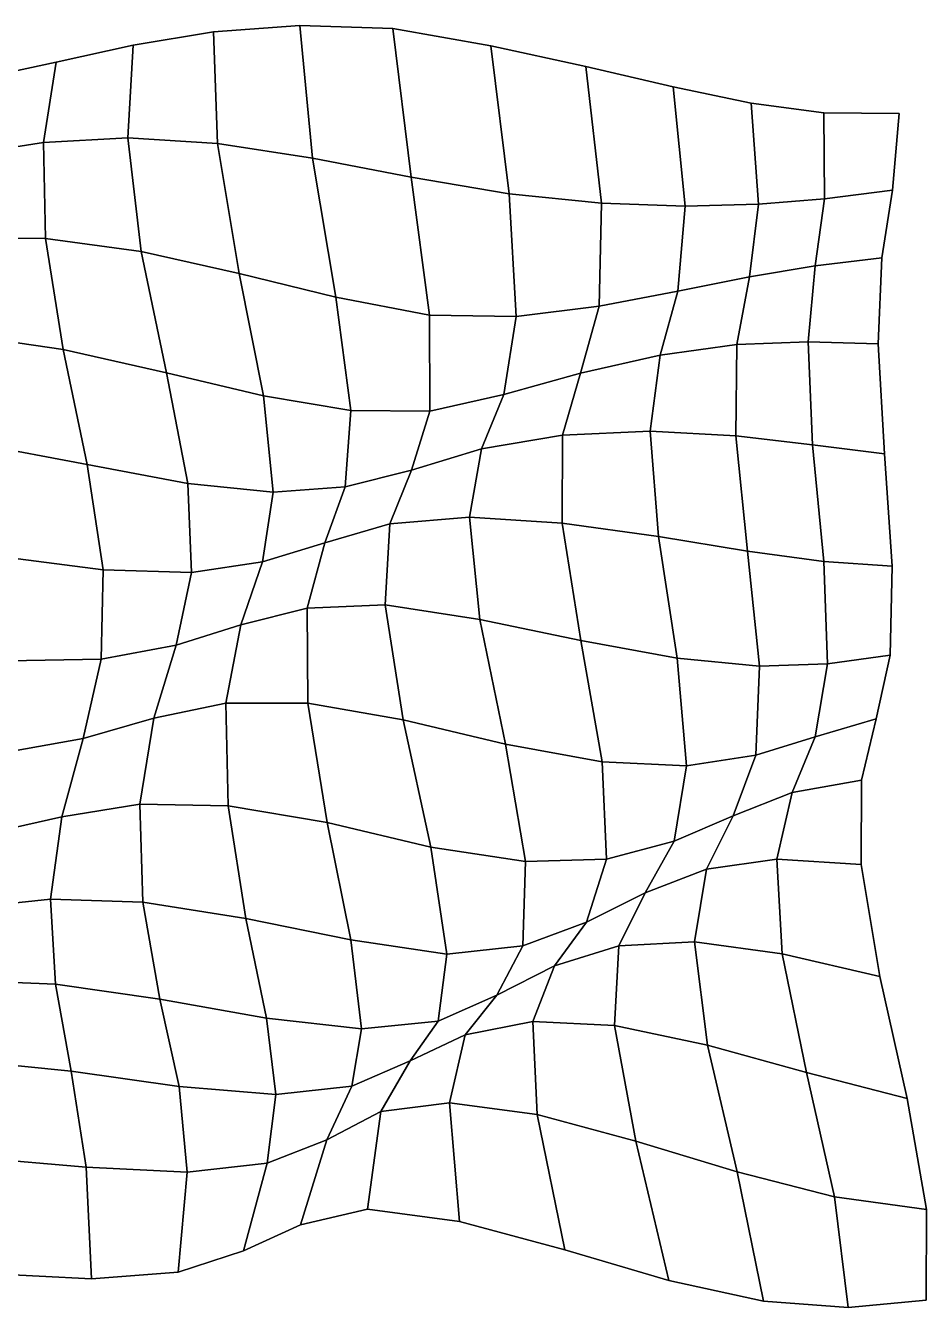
# Model space of a CAD drawing. Extents: x -160 to 226, y -134 to 132.
# Drawn here: x 38.3 to 225.6, y -134.2 to 132.3 of the extents above; entities that cross this region are included whole.
import ezdxf

# ---------------------------------------------------------------- set-up
doc = ezdxf.new("R2010")
doc.units = 0

msp = doc.modelspace()

# ---------------------------------------------------------------- linework, layer by layer
for points in [[(59.541519, 108.91539, -1.411282), (78.192795, 107.75106, -2.782417), (77.40551, 130.969055, -2.250597), (60.684959, 128.195145, -1.525139)], [(59.541519, 108.91539, -1.411282), (60.684959, 128.195145, -1.525139), (77.40551, 130.969055, -2.250597), (78.192795, 107.75106, -2.782417)], [(78.192795, 107.75106, -2.782417), (97.941093, 104.742538, -5.038615), (95.32148, 132.255905, -3.66288), (77.40551, 130.969055, -2.250597)], [(78.192795, 107.75106, -2.782417), (77.40551, 130.969055, -2.250597), (95.32148, 132.255905, -3.66288), (97.941093, 104.742538, -5.038615)], [(97.941093, 104.742538, -5.038615), (118.52179, 100.76902, -7.941517), (114.670799, 131.65538, -5.39971), (95.32148, 132.255905, -3.66288)], [(97.941093, 104.742538, -5.038615), (95.32148, 132.255905, -3.66288), (114.670799, 131.65538, -5.39971), (118.52179, 100.76902, -7.941517)], [(118.52179, 100.76902, -7.941517), (138.882858, 97.269691, -9.871621), (135.035812, 128.051895, -6.138925), (114.670799, 131.65538, -5.39971)], [(118.52179, 100.76902, -7.941517), (114.670799, 131.65538, -5.39971), (135.035812, 128.051895, -6.138925), (138.882858, 97.269691, -9.871621)], [(42.048267, 107.978699, -0.962969), (59.541519, 108.91539, -1.411282), (60.684959, 128.195145, -1.525139), (44.64975, 124.679588, -1.519041)], [(42.048267, 107.978699, -0.962969), (44.64975, 124.679588, -1.519041), (60.684959, 128.195145, -1.525139), (59.541519, 108.91539, -1.411282)], [(138.882858, 97.269691, -9.871621), (158.085831, 95.323685, -10.389401), (154.79335, 123.759567, -5.462812), (135.035812, 128.051895, -6.138925)], [(138.882858, 97.269691, -9.871621), (135.035812, 128.051895, -6.138925), (154.79335, 123.759567, -5.462812), (158.085831, 95.323685, -10.389401)], [(25.63093, 105.387291, -1.254601), (42.048267, 107.978699, -0.962969), (44.64975, 124.679588, -1.519041), (28.85462, 121.268974, -1.979949)], [(25.63093, 105.387291, -1.254601), (28.85462, 121.268974, -1.979949), (44.64975, 124.679588, -1.519041), (42.048267, 107.978699, -0.962969)], [(158.085831, 95.323685, -10.389401), (175.457977, 94.746552, -8.850394), (172.945587, 119.560852, -3.13411), (154.79335, 123.759567, -5.462812)], [(158.085831, 95.323685, -10.389401), (154.79335, 123.759567, -5.462812), (172.945587, 119.560852, -3.13411), (175.457977, 94.746552, -8.850394)], [(175.457977, 94.746552, -8.850394), (190.688477, 95.123528, -5.257073), (189.181076, 116.138885, 0.359636), (172.945587, 119.560852, -3.13411)], [(175.457977, 94.746552, -8.850394), (172.945587, 119.560852, -3.13411), (189.181076, 116.138885, 0.359636), (190.688477, 95.123528, -5.257073)], [(190.688477, 95.123528, -5.257073), (204.467896, 96.221375, -0.671689), (204.299759, 114.153122, 3.755093), (189.181076, 116.138885, 0.359636)], [(190.688477, 95.123528, -5.257073), (189.181076, 116.138885, 0.359636), (204.299759, 114.153122, 3.755093), (204.467896, 96.221375, -0.671689)], [(204.467896, 96.221375, -0.671689), (218.601471, 98.028427, 3.12376), (219.941528, 113.995949, 5.571425), (204.299759, 114.153122, 3.755093)], [(204.467896, 96.221375, -0.671689), (204.299759, 114.153122, 3.755093), (219.941528, 113.995949, 5.571425), (218.601471, 98.028427, 3.12376)], [(23.724178, 88.153519, -0.930799), (42.423355, 88.028107, -0.97918), (42.048267, 107.978699, -0.962969), (25.63093, 105.387291, -1.254601)], [(23.724178, 88.153519, -0.930799), (25.63093, 105.387291, -1.254601), (42.048267, 107.978699, -0.962969), (42.423355, 88.028107, -0.97918)], [(42.423355, 88.028107, -0.97918), (62.344276, 85.32283, -1.774798), (59.541519, 108.91539, -1.411282), (42.048267, 107.978699, -0.962969)], [(42.423355, 88.028107, -0.97918), (42.048267, 107.978699, -0.962969), (59.541519, 108.91539, -1.411282), (62.344276, 85.32283, -1.774798)], [(62.344276, 85.32283, -1.774798), (82.710991, 80.76564, -3.364908), (78.192795, 107.75106, -2.782417), (59.541519, 108.91539, -1.411282)], [(62.344276, 85.32283, -1.774798), (59.541519, 108.91539, -1.411282), (78.192795, 107.75106, -2.782417), (82.710991, 80.76564, -3.364908)], [(82.710991, 80.76564, -3.364908), (102.820572, 75.798882, -5.724752), (97.941093, 104.742538, -5.038615), (78.192795, 107.75106, -2.782417)], [(82.710991, 80.76564, -3.364908), (78.192795, 107.75106, -2.782417), (97.941093, 104.742538, -5.038615), (102.820572, 75.798882, -5.724752)], [(102.820572, 75.798882, -5.724752), (122.274315, 72.046814, -8.849831), (118.52179, 100.76902, -7.941517), (97.941093, 104.742538, -5.038615)], [(102.820572, 75.798882, -5.724752), (97.941093, 104.742538, -5.038615), (118.52179, 100.76902, -7.941517), (122.274315, 72.046814, -8.849831)], [(122.274315, 72.046814, -8.849831), (140.330231, 71.821503, -11.312174), (138.882858, 97.269691, -9.871621), (118.52179, 100.76902, -7.941517)], [(122.274315, 72.046814, -8.849831), (118.52179, 100.76902, -7.941517), (138.882858, 97.269691, -9.871621), (140.330231, 71.821503, -11.312174)], [(140.330231, 71.821503, -11.312174), (157.59288, 73.928352, -12.794993), (158.085831, 95.323685, -10.389401), (138.882858, 97.269691, -9.871621)], [(140.330231, 71.821503, -11.312174), (138.882858, 97.269691, -9.871621), (158.085831, 95.323685, -10.389401), (157.59288, 73.928352, -12.794993)], [(188.822571, 80.07103, -9.456362), (202.501968, 82.359505, -4.738834), (204.467896, 96.221375, -0.671689), (190.688477, 95.123528, -5.257073)], [(188.822571, 80.07103, -9.456362), (190.688477, 95.123528, -5.257073), (204.467896, 96.221375, -0.671689), (202.501968, 82.359505, -4.738834)], [(202.501968, 82.359505, -4.738834), (216.39209, 83.995125, 0.05352), (218.601471, 98.028427, 3.12376), (204.467896, 96.221375, -0.671689)], [(202.501968, 82.359505, -4.738834), (204.467896, 96.221375, -0.671689), (218.601471, 98.028427, 3.12376), (216.39209, 83.995125, 0.05352)], [(157.59288, 73.928352, -12.794993), (173.909439, 77.0672, -12.352629), (175.457977, 94.746552, -8.850394), (158.085831, 95.323685, -10.389401)], [(157.59288, 73.928352, -12.794993), (158.085831, 95.323685, -10.389401), (175.457977, 94.746552, -8.850394), (173.909439, 77.0672, -12.352629)], [(173.909439, 77.0672, -12.352629), (188.822571, 80.07103, -9.456362), (190.688477, 95.123528, -5.257073), (175.457977, 94.746552, -8.850394)], [(173.909439, 77.0672, -12.352629), (175.457977, 94.746552, -8.850394), (190.688477, 95.123528, -5.257073), (188.822571, 80.07103, -9.456362)], [(24.680643, 68.044762, -1.424083), (46.128288, 64.948082, -1.836671), (42.423355, 88.028107, -0.97918), (23.724178, 88.153519, -0.930799)], [(24.680643, 68.044762, -1.424083), (23.724178, 88.153519, -0.930799), (42.423355, 88.028107, -0.97918), (46.128288, 64.948082, -1.836671)], [(46.128288, 64.948082, -1.836671), (67.640213, 60.097832, -2.727117), (62.344276, 85.32283, -1.774798), (42.423355, 88.028107, -0.97918)], [(46.128288, 64.948082, -1.836671), (42.423355, 88.028107, -0.97918), (62.344276, 85.32283, -1.774798), (67.640213, 60.097832, -2.727117)], [(67.640213, 60.097832, -2.727117), (87.800964, 55.278324, -4.058243), (82.710991, 80.76564, -3.364908), (62.344276, 85.32283, -1.774798)], [(67.640213, 60.097832, -2.727117), (62.344276, 85.32283, -1.774798), (82.710991, 80.76564, -3.364908), (87.800964, 55.278324, -4.058243)], [(201.039078, 66.562172, -7.518822), (215.578934, 66.144142, -2.617118), (216.39209, 83.995125, 0.05352), (202.501968, 82.359505, -4.738834)], [(201.039078, 66.562172, -7.518822), (202.501968, 82.359505, -4.738834), (216.39209, 83.995125, 0.05352), (215.578934, 66.144142, -2.617118)], [(87.800964, 55.278324, -4.058243), (105.954781, 52.25452, -5.894371), (102.820572, 75.798882, -5.724752), (82.710991, 80.76564, -3.364908)], [(87.800964, 55.278324, -4.058243), (82.710991, 80.76564, -3.364908), (102.820572, 75.798882, -5.724752), (105.954781, 52.25452, -5.894371)], [(170.235138, 63.758614, -13.580251), (186.220276, 65.955116, -11.684334), (188.822571, 80.07103, -9.456362), (173.909439, 77.0672, -12.352629)], [(170.235138, 63.758614, -13.580251), (173.909439, 77.0672, -12.352629), (188.822571, 80.07103, -9.456362), (186.220276, 65.955116, -11.684334)], [(186.220276, 65.955116, -11.684334), (201.039078, 66.562172, -7.518822), (202.501968, 82.359505, -4.738834), (188.822571, 80.07103, -9.456362)], [(186.220276, 65.955116, -11.684334), (188.822571, 80.07103, -9.456362), (202.501968, 82.359505, -4.738834), (201.039078, 66.562172, -7.518822)], [(105.954781, 52.25452, -5.894371), (122.387268, 52.09005, -8.516984), (122.274315, 72.046814, -8.849831), (102.820572, 75.798882, -5.724752)], [(105.954781, 52.25452, -5.894371), (102.820572, 75.798882, -5.724752), (122.274315, 72.046814, -8.849831), (122.387268, 52.09005, -8.516984)], [(153.727341, 60.023544, -13.015495), (170.235138, 63.758614, -13.580251), (173.909439, 77.0672, -12.352629), (157.59288, 73.928352, -12.794993)], [(153.727341, 60.023544, -13.015495), (157.59288, 73.928352, -12.794993), (173.909439, 77.0672, -12.352629), (170.235138, 63.758614, -13.580251)], [(122.387268, 52.09005, -8.516984), (137.73378, 55.612488, -10.947821), (140.330231, 71.821503, -11.312174), (122.274315, 72.046814, -8.849831)], [(122.387268, 52.09005, -8.516984), (122.274315, 72.046814, -8.849831), (140.330231, 71.821503, -11.312174), (137.73378, 55.612488, -10.947821)], [(137.73378, 55.612488, -10.947821), (153.727341, 60.023544, -13.015495), (157.59288, 73.928352, -12.794993), (140.330231, 71.821503, -11.312174)], [(137.73378, 55.612488, -10.947821), (140.330231, 71.821503, -11.312174), (157.59288, 73.928352, -12.794993), (153.727341, 60.023544, -13.015495)], [(28.257042, 45.305603, -2.745867), (51.143276, 41.026085, -3.409076), (46.128288, 64.948082, -1.836671), (24.680643, 68.044762, -1.424083)], [(28.257042, 45.305603, -2.745867), (24.680643, 68.044762, -1.424083), (46.128288, 64.948082, -1.836671), (51.143276, 41.026085, -3.409076)], [(51.143276, 41.026085, -3.409076), (72.042915, 37.105186, -4.092217), (67.640213, 60.097832, -2.727117), (46.128288, 64.948082, -1.836671)], [(51.143276, 41.026085, -3.409076), (46.128288, 64.948082, -1.836671), (67.640213, 60.097832, -2.727117), (72.042915, 37.105186, -4.092217)], [(168.212906, 47.96183, -13.474573), (185.968719, 47.023148, -12.381411), (186.220276, 65.955116, -11.684334), (170.235138, 63.758614, -13.580251)], [(168.212906, 47.96183, -13.474573), (170.235138, 63.758614, -13.580251), (186.220276, 65.955116, -11.684334), (185.968719, 47.023148, -12.381411)], [(185.968719, 47.023148, -12.381411), (201.971619, 45.156284, -8.903025), (201.039078, 66.562172, -7.518822), (186.220276, 65.955116, -11.684334)], [(185.968719, 47.023148, -12.381411), (186.220276, 65.955116, -11.684334), (201.039078, 66.562172, -7.518822), (201.971619, 45.156284, -8.903025)], [(201.971619, 45.156284, -8.903025), (216.886063, 43.226112, -4.365875), (215.578934, 66.144142, -2.617118), (201.039078, 66.562172, -7.518822)], [(201.971619, 45.156284, -8.903025), (201.039078, 66.562172, -7.518822), (215.578934, 66.144142, -2.617118), (216.886063, 43.226112, -4.365875)], [(149.977234, 47.143044, -12.275902), (168.212906, 47.96183, -13.474573), (170.235138, 63.758614, -13.580251), (153.727341, 60.023544, -13.015495)], [(149.977234, 47.143044, -12.275902), (153.727341, 60.023544, -13.015495), (170.235138, 63.758614, -13.580251), (168.212906, 47.96183, -13.474573)], [(72.042915, 37.105186, -4.092217), (89.810303, 35.303303, -4.825026), (87.800964, 55.278324, -4.058243), (67.640213, 60.097832, -2.727117)], [(72.042915, 37.105186, -4.092217), (67.640213, 60.097832, -2.727117), (87.800964, 55.278324, -4.058243), (89.810303, 35.303303, -4.825026)], [(133.11969, 44.264141, -9.955255), (149.977234, 47.143044, -12.275902), (153.727341, 60.023544, -13.015495), (137.73378, 55.612488, -10.947821)], [(133.11969, 44.264141, -9.955255), (137.73378, 55.612488, -10.947821), (153.727341, 60.023544, -13.015495), (149.977234, 47.143044, -12.275902)], [(89.810303, 35.303303, -4.825026), (104.797791, 36.395954, -5.869174), (105.954781, 52.25452, -5.894371), (87.800964, 55.278324, -4.058243)], [(89.810303, 35.303303, -4.825026), (87.800964, 55.278324, -4.058243), (105.954781, 52.25452, -5.894371), (104.797791, 36.395954, -5.869174)], [(118.525169, 39.889137, -7.77602), (133.11969, 44.264141, -9.955255), (137.73378, 55.612488, -10.947821), (122.387268, 52.09005, -8.516984)], [(118.525169, 39.889137, -7.77602), (122.387268, 52.09005, -8.516984), (137.73378, 55.612488, -10.947821), (133.11969, 44.264141, -9.955255)], [(104.797791, 36.395954, -5.869174), (118.525169, 39.889137, -7.77602), (122.387268, 52.09005, -8.516984), (105.954781, 52.25452, -5.894371)], [(104.797791, 36.395954, -5.869174), (105.954781, 52.25452, -5.894371), (122.387268, 52.09005, -8.516984), (118.525169, 39.889137, -7.77602)], [(149.887009, 28.857264, -11.832846), (169.934769, 26.053047, -13.048093), (168.212906, 47.96183, -13.474573), (149.977234, 47.143044, -12.275902)], [(149.887009, 28.857264, -11.832846), (149.977234, 47.143044, -12.275902), (168.212906, 47.96183, -13.474573), (169.934769, 26.053047, -13.048093)], [(169.934769, 26.053047, -13.048093), (188.452774, 23.054667, -12.118684), (185.968719, 47.023148, -12.381411), (168.212906, 47.96183, -13.474573)], [(169.934769, 26.053047, -13.048093), (168.212906, 47.96183, -13.474573), (185.968719, 47.023148, -12.381411), (188.452774, 23.054667, -12.118684)], [(32.39957, 21.951014, -4.612604), (54.428947, 19.145554, -5.468025), (51.143276, 41.026085, -3.409076), (28.257042, 45.305603, -2.745867)], [(32.39957, 21.951014, -4.612604), (28.257042, 45.305603, -2.745867), (51.143276, 41.026085, -3.409076), (54.428947, 19.145554, -5.468025)], [(130.621262, 30.093452, -9.623316), (149.887009, 28.857264, -11.832846), (149.977234, 47.143044, -12.275902), (133.11969, 44.264141, -9.955255)], [(130.621262, 30.093452, -9.623316), (133.11969, 44.264141, -9.955255), (149.977234, 47.143044, -12.275902), (149.887009, 28.857264, -11.832846)], [(188.452774, 23.054667, -12.118684), (204.294327, 20.870548, -9.021941), (201.971619, 45.156284, -8.903025), (185.968719, 47.023148, -12.381411)], [(188.452774, 23.054667, -12.118684), (185.968719, 47.023148, -12.381411), (201.971619, 45.156284, -8.903025), (204.294327, 20.870548, -9.021941)], [(114.064964, 28.694498, -7.735135), (130.621262, 30.093452, -9.623316), (133.11969, 44.264141, -9.955255), (118.525169, 39.889137, -7.77602)], [(114.064964, 28.694498, -7.735135), (118.525169, 39.889137, -7.77602), (133.11969, 44.264141, -9.955255), (130.621262, 30.093452, -9.623316)], [(204.294327, 20.870548, -9.021941), (218.53392, 19.887491, -4.981684), (216.886063, 43.226112, -4.365875), (201.971619, 45.156284, -8.903025)], [(204.294327, 20.870548, -9.021941), (201.971619, 45.156284, -8.903025), (216.886063, 43.226112, -4.365875), (218.53392, 19.887491, -4.981684)], [(54.428947, 19.145554, -5.468025), (72.788872, 18.602667, -5.836059), (72.042915, 37.105186, -4.092217), (51.143276, 41.026085, -3.409076)], [(54.428947, 19.145554, -5.468025), (51.143276, 41.026085, -3.409076), (72.042915, 37.105186, -4.092217), (72.788872, 18.602667, -5.836059)], [(100.512825, 24.768373, -6.337003), (114.064964, 28.694498, -7.735135), (118.525169, 39.889137, -7.77602), (104.797791, 36.395954, -5.869174)], [(100.512825, 24.768373, -6.337003), (104.797791, 36.395954, -5.869174), (118.525169, 39.889137, -7.77602), (114.064964, 28.694498, -7.735135)], [(72.788872, 18.602667, -5.836059), (87.557434, 20.786724, -5.950209), (89.810303, 35.303303, -4.825026), (72.042915, 37.105186, -4.092217)], [(72.788872, 18.602667, -5.836059), (72.042915, 37.105186, -4.092217), (89.810303, 35.303303, -4.825026), (87.557434, 20.786724, -5.950209)], [(87.557434, 20.786724, -5.950209), (100.512825, 24.768373, -6.337003), (104.797791, 36.395954, -5.869174), (89.810303, 35.303303, -4.825026)], [(87.557434, 20.786724, -5.950209), (89.810303, 35.303303, -4.825026), (104.797791, 36.395954, -5.869174), (100.512825, 24.768373, -6.337003)], [(113.113876, 11.842723, -9.33914), (132.766006, 8.844653, -10.757094), (130.621262, 30.093452, -9.623316), (114.064964, 28.694498, -7.735135)], [(113.113876, 11.842723, -9.33914), (114.064964, 28.694498, -7.735135), (130.621262, 30.093452, -9.623316), (132.766006, 8.844653, -10.757094)], [(132.766006, 8.844653, -10.757094), (153.767853, 4.474102, -12.31318), (149.887009, 28.857264, -11.832846), (130.621262, 30.093452, -9.623316)], [(132.766006, 8.844653, -10.757094), (130.621262, 30.093452, -9.623316), (149.887009, 28.857264, -11.832846), (153.767853, 4.474102, -12.31318)], [(96.876259, 11.138962, -8.137984), (113.113876, 11.842723, -9.33914), (114.064964, 28.694498, -7.735135), (100.512825, 24.768373, -6.337003)], [(96.876259, 11.138962, -8.137984), (100.512825, 24.768373, -6.337003), (114.064964, 28.694498, -7.735135), (113.113876, 11.842723, -9.33914)], [(153.767853, 4.474102, -12.31318), (173.771637, 0.776935, -12.806314), (169.934769, 26.053047, -13.048093), (149.887009, 28.857264, -11.832846)], [(153.767853, 4.474102, -12.31318), (149.887009, 28.857264, -11.832846), (169.934769, 26.053047, -13.048093), (173.771637, 0.776935, -12.806314)], [(83.09491, 7.740166, -7.984446), (96.876259, 11.138962, -8.137984), (100.512825, 24.768373, -6.337003), (87.557434, 20.786724, -5.950209)], [(83.09491, 7.740166, -7.984446), (87.557434, 20.786724, -5.950209), (100.512825, 24.768373, -6.337003), (96.876259, 11.138962, -8.137984)], [(173.771637, 0.776935, -12.806314), (190.945145, -0.912711, -11.367648), (188.452774, 23.054667, -12.118684), (169.934769, 26.053047, -13.048093)], [(173.771637, 0.776935, -12.806314), (169.934769, 26.053047, -13.048093), (188.452774, 23.054667, -12.118684), (190.945145, -0.912711, -11.367648)], [(34.585365, 0.218796, -6.567047), (53.993683, 0.551993, -7.799257), (54.428947, 19.145554, -5.468025), (32.39957, 21.951014, -4.612604)], [(34.585365, 0.218796, -6.567047), (32.39957, 21.951014, -4.612604), (54.428947, 19.145554, -5.468025), (53.993683, 0.551993, -7.799257)], [(190.945145, -0.912711, -11.367648), (205.089233, -0.425618, -8.218212), (204.294327, 20.870548, -9.021941), (188.452774, 23.054667, -12.118684)], [(190.945145, -0.912711, -11.367648), (188.452774, 23.054667, -12.118684), (204.294327, 20.870548, -9.021941), (205.089233, -0.425618, -8.218212)], [(53.993683, 0.551993, -7.799257), (69.653038, 3.49422, -8.127774), (72.788872, 18.602667, -5.836059), (54.428947, 19.145554, -5.468025)], [(53.993683, 0.551993, -7.799257), (54.428947, 19.145554, -5.468025), (72.788872, 18.602667, -5.836059), (69.653038, 3.49422, -8.127774)], [(69.653038, 3.49422, -8.127774), (83.09491, 7.740166, -7.984446), (87.557434, 20.786724, -5.950209), (72.788872, 18.602667, -5.836059)], [(69.653038, 3.49422, -8.127774), (72.788872, 18.602667, -5.836059), (87.557434, 20.786724, -5.950209), (83.09491, 7.740166, -7.984446)], [(205.089233, -0.425618, -8.218212), (218.097275, 1.420642, -4.615413), (218.53392, 19.887491, -4.981684), (204.294327, 20.870548, -9.021941)], [(205.089233, -0.425618, -8.218212), (204.294327, 20.870548, -9.021941), (218.53392, 19.887491, -4.981684), (218.097275, 1.420642, -4.615413)], [(79.937485, -8.59423, -11.008393), (97.01722, -8.593537, -11.32856), (96.876259, 11.138962, -8.137984), (83.09491, 7.740166, -7.984446)], [(79.937485, -8.59423, -11.008393), (83.09491, 7.740166, -7.984446), (96.876259, 11.138962, -8.137984), (97.01722, -8.593537, -11.32856)], [(97.01722, -8.593537, -11.32856), (116.85598, -12.050142, -12.395286), (113.113876, 11.842723, -9.33914), (96.876259, 11.138962, -8.137984)], [(97.01722, -8.593537, -11.32856), (96.876259, 11.138962, -8.137984), (113.113876, 11.842723, -9.33914), (116.85598, -12.050142, -12.395286)], [(116.85598, -12.050142, -12.395286), (138.076172, -17.127428, -12.869741), (132.766006, 8.844653, -10.757094), (113.113876, 11.842723, -9.33914)], [(116.85598, -12.050142, -12.395286), (113.113876, 11.842723, -9.33914), (132.766006, 8.844653, -10.757094), (138.076172, -17.127428, -12.869741)], [(138.076172, -17.127428, -12.869741), (158.229965, -20.800186, -13.095938), (153.767853, 4.474102, -12.31318), (132.766006, 8.844653, -10.757094)], [(138.076172, -17.127428, -12.869741), (132.766006, 8.844653, -10.757094), (153.767853, 4.474102, -12.31318), (158.229965, -20.800186, -13.095938)], [(65.00248, -11.662621, -10.810457), (79.937485, -8.59423, -11.008393), (83.09491, 7.740166, -7.984446), (69.653038, 3.49422, -8.127774)], [(65.00248, -11.662621, -10.810457), (69.653038, 3.49422, -8.127774), (83.09491, 7.740166, -7.984446), (79.937485, -8.59423, -11.008393)], [(50.277077, -15.885017, -9.940132), (65.00248, -11.662621, -10.810457), (69.653038, 3.49422, -8.127774), (53.993683, 0.551993, -7.799257)], [(50.277077, -15.885017, -9.940132), (53.993683, 0.551993, -7.799257), (69.653038, 3.49422, -8.127774), (65.00248, -11.662621, -10.810457)], [(158.229965, -20.800186, -13.095938), (175.743622, -21.572313, -12.234767), (173.771637, 0.776935, -12.806314), (153.767853, 4.474102, -12.31318)], [(158.229965, -20.800186, -13.095938), (153.767853, 4.474102, -12.31318), (173.771637, 0.776935, -12.806314), (175.743622, -21.572313, -12.234767)], [(33.612789, -18.864973, -7.896152), (50.277077, -15.885017, -9.940132), (53.993683, 0.551993, -7.799257), (34.585365, 0.218796, -6.567047)], [(33.612789, -18.864973, -7.896152), (34.585365, 0.218796, -6.567047), (53.993683, 0.551993, -7.799257), (50.277077, -15.885017, -9.940132)], [(175.743622, -21.572313, -12.234767), (190.135056, -19.409611, -9.914307), (190.945145, -0.912711, -11.367648), (173.771637, 0.776935, -12.806314)], [(175.743622, -21.572313, -12.234767), (173.771637, 0.776935, -12.806314), (190.945145, -0.912711, -11.367648), (190.135056, -19.409611, -9.914307)], [(202.463455, -15.558532, -6.6782), (215.168243, -11.80278, -3.682343), (218.097275, 1.420642, -4.615413), (205.089233, -0.425618, -8.218212)], [(202.463455, -15.558532, -6.6782), (205.089233, -0.425618, -8.218212), (218.097275, 1.420642, -4.615413), (215.168243, -11.80278, -3.682343)], [(190.135056, -19.409611, -9.914307), (202.463455, -15.558532, -6.6782), (205.089233, -0.425618, -8.218212), (190.945145, -0.912711, -11.367648)], [(190.135056, -19.409611, -9.914307), (190.945145, -0.912711, -11.367648), (205.089233, -0.425618, -8.218212), (202.463455, -15.558532, -6.6782)], [(62.054813, -29.599911, -12.823488), (80.405907, -29.897017, -13.891207), (79.937485, -8.59423, -11.008393), (65.00248, -11.662621, -10.810457)], [(62.054813, -29.599911, -12.823488), (65.00248, -11.662621, -10.810457), (79.937485, -8.59423, -11.008393), (80.405907, -29.897017, -13.891207)], [(80.405907, -29.897017, -13.891207), (101.007126, -33.38884, -14.59643), (97.01722, -8.593537, -11.32856), (79.937485, -8.59423, -11.008393)], [(80.405907, -29.897017, -13.891207), (79.937485, -8.59423, -11.008393), (97.01722, -8.593537, -11.32856), (101.007126, -33.38884, -14.59643)], [(101.007126, -33.38884, -14.59643), (122.592499, -38.529034, -15.342657), (116.85598, -12.050142, -12.395286), (97.01722, -8.593537, -11.32856)], [(101.007126, -33.38884, -14.59643), (97.01722, -8.593537, -11.32856), (116.85598, -12.050142, -12.395286), (122.592499, -38.529034, -15.342657)], [(45.840981, -32.183903, -10.840414), (62.054813, -29.599911, -12.823488), (65.00248, -11.662621, -10.810457), (50.277077, -15.885017, -9.940132)], [(45.840981, -32.183903, -10.840414), (50.277077, -15.885017, -9.940132), (65.00248, -11.662621, -10.810457), (62.054813, -29.599911, -12.823488)], [(122.592499, -38.529034, -15.342657), (142.270767, -41.516541, -14.451883), (138.076172, -17.127428, -12.869741), (116.85598, -12.050142, -12.395286)], [(122.592499, -38.529034, -15.342657), (116.85598, -12.050142, -12.395286), (138.076172, -17.127428, -12.869741), (142.270767, -41.516541, -14.451883)], [(197.735474, -27.169279, -4.812955), (212.119339, -24.585798, -2.769974), (215.168243, -11.80278, -3.682343), (202.463455, -15.558532, -6.6782)], [(197.735474, -27.169279, -4.812955), (202.463455, -15.558532, -6.6782), (215.168243, -11.80278, -3.682343), (212.119339, -24.585798, -2.769974)], [(30.380955, -35.633404, -7.64636), (45.840981, -32.183903, -10.840414), (50.277077, -15.885017, -9.940132), (33.612789, -18.864973, -7.896152)], [(30.380955, -35.633404, -7.64636), (33.612789, -18.864973, -7.896152), (50.277077, -15.885017, -9.940132), (45.840981, -32.183903, -10.840414)], [(185.473358, -31.968054, -7.736276), (197.735474, -27.169279, -4.812955), (202.463455, -15.558532, -6.6782), (190.135056, -19.409611, -9.914307)], [(185.473358, -31.968054, -7.736276), (190.135056, -19.409611, -9.914307), (202.463455, -15.558532, -6.6782), (197.735474, -27.169279, -4.812955)], [(142.270767, -41.516541, -14.451883), (159.108429, -40.99992, -12.995445), (158.229965, -20.800186, -13.095938), (138.076172, -17.127428, -12.869741)], [(142.270767, -41.516541, -14.451883), (138.076172, -17.127428, -12.869741), (158.229965, -20.800186, -13.095938), (159.108429, -40.99992, -12.995445)], [(159.108429, -40.99992, -12.995445), (173.1884, -37.285088, -10.704892), (175.743622, -21.572313, -12.234767), (158.229965, -20.800186, -13.095938)], [(159.108429, -40.99992, -12.995445), (158.229965, -20.800186, -13.095938), (175.743622, -21.572313, -12.234767), (173.1884, -37.285088, -10.704892)], [(173.1884, -37.285088, -10.704892), (185.473358, -31.968054, -7.736276), (190.135056, -19.409611, -9.914307), (175.743622, -21.572313, -12.234767)], [(173.1884, -37.285088, -10.704892), (175.743622, -21.572313, -12.234767), (190.135056, -19.409611, -9.914307), (185.473358, -31.968054, -7.736276)], [(194.505051, -40.976349, -3.328769), (212.057083, -42.133217, -2.46364), (212.119339, -24.585798, -2.769974), (197.735474, -27.169279, -4.812955)], [(194.505051, -40.976349, -3.328769), (197.735474, -27.169279, -4.812955), (212.119339, -24.585798, -2.769974), (212.057083, -42.133217, -2.46364)], [(179.875107, -43.081123, -5.308207), (194.505051, -40.976349, -3.328769), (197.735474, -27.169279, -4.812955), (185.473358, -31.968054, -7.736276)], [(179.875107, -43.081123, -5.308207), (185.473358, -31.968054, -7.736276), (197.735474, -27.169279, -4.812955), (194.505051, -40.976349, -3.328769)], [(43.504299, -49.318745, -9.264369), (62.675137, -49.969604, -12.468651), (62.054813, -29.599911, -12.823488), (45.840981, -32.183903, -10.840414)], [(43.504299, -49.318745, -9.264369), (45.840981, -32.183903, -10.840414), (62.054813, -29.599911, -12.823488), (62.675137, -49.969604, -12.468651)], [(62.675137, -49.969604, -12.468651), (84.109062, -53.321278, -14.539772), (80.405907, -29.897017, -13.891207), (62.054813, -29.599911, -12.823488)], [(62.675137, -49.969604, -12.468651), (62.054813, -29.599911, -12.823488), (80.405907, -29.897017, -13.891207), (84.109062, -53.321278, -14.539772)], [(84.109062, -53.321278, -14.539772), (105.918732, -57.781147, -15.62447), (101.007126, -33.38884, -14.59643), (80.405907, -29.897017, -13.891207)], [(84.109062, -53.321278, -14.539772), (80.405907, -29.897017, -13.891207), (101.007126, -33.38884, -14.59643), (105.918732, -57.781147, -15.62447)], [(167.151993, -47.993889, -8.097937), (179.875107, -43.081123, -5.308207), (185.473358, -31.968054, -7.736276), (173.1884, -37.285088, -10.704892)], [(167.151993, -47.993889, -8.097937), (173.1884, -37.285088, -10.704892), (185.473358, -31.968054, -7.736276), (179.875107, -43.081123, -5.308207)], [(27.104517, -51.031841, -5.107324), (43.504299, -49.318745, -9.264369), (45.840981, -32.183903, -10.840414), (30.380955, -35.633404, -7.64636)], [(27.104517, -51.031841, -5.107324), (30.380955, -35.633404, -7.64636), (45.840981, -32.183903, -10.840414), (43.504299, -49.318745, -9.264369)], [(105.918732, -57.781147, -15.62447), (125.888489, -60.742386, -15.88898), (122.592499, -38.529034, -15.342657), (101.007126, -33.38884, -14.59643)], [(105.918732, -57.781147, -15.62447), (101.007126, -33.38884, -14.59643), (122.592499, -38.529034, -15.342657), (125.888489, -60.742386, -15.88898)], [(154.939011, -54.064251, -11.09026), (167.151993, -47.993889, -8.097937), (173.1884, -37.285088, -10.704892), (159.108429, -40.99992, -12.995445)], [(154.939011, -54.064251, -11.09026), (159.108429, -40.99992, -12.995445), (173.1884, -37.285088, -10.704892), (167.151993, -47.993889, -8.097937)], [(125.888489, -60.742386, -15.88898), (141.70372, -59.007359, -13.791858), (142.270767, -41.516541, -14.451883), (122.592499, -38.529034, -15.342657)], [(125.888489, -60.742386, -15.88898), (122.592499, -38.529034, -15.342657), (142.270767, -41.516541, -14.451883), (141.70372, -59.007359, -13.791858)], [(141.70372, -59.007359, -13.791858), (154.939011, -54.064251, -11.09026), (159.108429, -40.99992, -12.995445), (142.270767, -41.516541, -14.451883)], [(141.70372, -59.007359, -13.791858), (142.270767, -41.516541, -14.451883), (159.108429, -40.99992, -12.995445), (154.939011, -54.064251, -11.09026)], [(177.423721, -58.171875, -3.492365), (195.603897, -60.654579, -2.81809), (194.505051, -40.976349, -3.328769), (179.875107, -43.081123, -5.308207)], [(177.423721, -58.171875, -3.492365), (179.875107, -43.081123, -5.308207), (194.505051, -40.976349, -3.328769), (195.603897, -60.654579, -2.81809)], [(195.603897, -60.654579, -2.81809), (215.95166, -65.359489, -2.902208), (212.057083, -42.133217, -2.46364), (194.505051, -40.976349, -3.328769)], [(195.603897, -60.654579, -2.81809), (194.505051, -40.976349, -3.328769), (212.057083, -42.133217, -2.46364), (215.95166, -65.359489, -2.902208)], [(161.699921, -59.03352, -5.173594), (177.423721, -58.171875, -3.492365), (179.875107, -43.081123, -5.308207), (167.151993, -47.993889, -8.097937)], [(161.699921, -59.03352, -5.173594), (167.151993, -47.993889, -8.097937), (179.875107, -43.081123, -5.308207), (177.423721, -58.171875, -3.492365)], [(25.657499, -66.238411, -0.645517), (44.498981, -66.954895, -4.91659), (43.504299, -49.318745, -9.264369), (27.104517, -51.031841, -5.107324)], [(25.657499, -66.238411, -0.645517), (27.104517, -51.031841, -5.107324), (43.504299, -49.318745, -9.264369), (44.498981, -66.954895, -4.91659)], [(44.498981, -66.954895, -4.91659), (66.250053, -70.079597, -8.756708), (62.675137, -49.969604, -12.468651), (43.504299, -49.318745, -9.264369)], [(44.498981, -66.954895, -4.91659), (43.504299, -49.318745, -9.264369), (62.675137, -49.969604, -12.468651), (66.250053, -70.079597, -8.756708)], [(66.250053, -70.079597, -8.756708), (88.413429, -74.036339, -11.472545), (84.109062, -53.321278, -14.539772), (62.675137, -49.969604, -12.468651)], [(66.250053, -70.079597, -8.756708), (62.675137, -49.969604, -12.468651), (84.109062, -53.321278, -14.539772), (88.413429, -74.036339, -11.472545)], [(148.266891, -63.19315, -7.630923), (161.699921, -59.03352, -5.173594), (167.151993, -47.993889, -8.097937), (154.939011, -54.064251, -11.09026)], [(148.266891, -63.19315, -7.630923), (154.939011, -54.064251, -11.09026), (167.151993, -47.993889, -8.097937), (161.699921, -59.03352, -5.173594)], [(88.413429, -74.036339, -11.472545), (108.187035, -76.243111, -12.790789), (105.918732, -57.781147, -15.62447), (84.109062, -53.321278, -14.539772)], [(88.413429, -74.036339, -11.472545), (84.109062, -53.321278, -14.539772), (105.918732, -57.781147, -15.62447), (108.187035, -76.243111, -12.790789)], [(136.323288, -69.24485, -10.364829), (148.266891, -63.19315, -7.630923), (154.939011, -54.064251, -11.09026), (141.70372, -59.007359, -13.791858)], [(136.323288, -69.24485, -10.364829), (141.70372, -59.007359, -13.791858), (154.939011, -54.064251, -11.09026), (148.266891, -63.19315, -7.630923)], [(108.187035, -76.243111, -12.790789), (124.087715, -74.705162, -12.729351), (125.888489, -60.742386, -15.88898), (105.918732, -57.781147, -15.62447)], [(108.187035, -76.243111, -12.790789), (105.918732, -57.781147, -15.62447), (125.888489, -60.742386, -15.88898), (124.087715, -74.705162, -12.729351)], [(160.789536, -75.602982, -3.131371), (180.110855, -79.68026, -2.905), (177.423721, -58.171875, -3.492365), (161.699921, -59.03352, -5.173594)], [(160.789536, -75.602982, -3.131371), (161.699921, -59.03352, -5.173594), (177.423721, -58.171875, -3.492365), (180.110855, -79.68026, -2.905)], [(180.110855, -79.68026, -2.905), (200.705246, -85.351257, -3.217883), (195.603897, -60.654579, -2.81809), (177.423721, -58.171875, -3.492365)], [(180.110855, -79.68026, -2.905), (177.423721, -58.171875, -3.492365), (195.603897, -60.654579, -2.81809), (200.705246, -85.351257, -3.217883)], [(124.087715, -74.705162, -12.729351), (136.323288, -69.24485, -10.364829), (141.70372, -59.007359, -13.791858), (125.888489, -60.742386, -15.88898)], [(124.087715, -74.705162, -12.729351), (125.888489, -60.742386, -15.88898), (141.70372, -59.007359, -13.791858), (136.323288, -69.24485, -10.364829)], [(143.759262, -74.710022, -4.086417), (160.789536, -75.602982, -3.131371), (161.699921, -59.03352, -5.173594), (148.266891, -63.19315, -7.630923)], [(143.759262, -74.710022, -4.086417), (148.266891, -63.19315, -7.630923), (161.699921, -59.03352, -5.173594), (160.789536, -75.602982, -3.131371)], [(200.705246, -85.351257, -3.217883), (221.661133, -90.731026, -3.516387), (215.95166, -65.359489, -2.902208), (195.603897, -60.654579, -2.81809)], [(200.705246, -85.351257, -3.217883), (195.603897, -60.654579, -2.81809), (215.95166, -65.359489, -2.902208), (221.661133, -90.731026, -3.516387)], [(129.74527, -77.523415, -5.548873), (143.759262, -74.710022, -4.086417), (148.266891, -63.19315, -7.630923), (136.323288, -69.24485, -10.364829)], [(129.74527, -77.523415, -5.548873), (136.323288, -69.24485, -10.364829), (148.266891, -63.19315, -7.630923), (143.759262, -74.710022, -4.086417)], [(26.388729, -82.9431, 3.93337), (47.759014, -85.044647, 0.704852), (44.498981, -66.954895, -4.91659), (25.657499, -66.238411, -0.645517)], [(26.388729, -82.9431, 3.93337), (25.657499, -66.238411, -0.645517), (44.498981, -66.954895, -4.91659), (47.759014, -85.044647, 0.704852)], [(47.759014, -85.044647, 0.704852), (70.23555, -88.229492, -2.745644), (66.250053, -70.079597, -8.756708), (44.498981, -66.954895, -4.91659)], [(47.759014, -85.044647, 0.704852), (44.498981, -66.954895, -4.91659), (66.250053, -70.079597, -8.756708), (70.23555, -88.229492, -2.745644)], [(118.255173, -82.935791, -6.936166), (129.74527, -77.523415, -5.548873), (136.323288, -69.24485, -10.364829), (124.087715, -74.705162, -12.729351)], [(118.255173, -82.935791, -6.936166), (124.087715, -74.705162, -12.729351), (136.323288, -69.24485, -10.364829), (129.74527, -77.523415, -5.548873)], [(70.23555, -88.229492, -2.745644), (90.35939, -89.945183, -5.438093), (88.413429, -74.036339, -11.472545), (66.250053, -70.079597, -8.756708)], [(70.23555, -88.229492, -2.745644), (66.250053, -70.079597, -8.756708), (88.413429, -74.036339, -11.472545), (90.35939, -89.945183, -5.438093)], [(90.35939, -89.945183, -5.438093), (106.156456, -88.194023, -6.845169), (108.187035, -76.243111, -12.790789), (88.413429, -74.036339, -11.472545)], [(90.35939, -89.945183, -5.438093), (88.413429, -74.036339, -11.472545), (108.187035, -76.243111, -12.790789), (106.156456, -88.194023, -6.845169)], [(106.156456, -88.194023, -6.845169), (118.255173, -82.935791, -6.936166), (124.087715, -74.705162, -12.729351), (108.187035, -76.243111, -12.790789)], [(106.156456, -88.194023, -6.845169), (108.187035, -76.243111, -12.790789), (124.087715, -74.705162, -12.729351), (118.255173, -82.935791, -6.936166)], [(126.47731, -91.643974, -1.679823), (144.674835, -94.099762, -1.98708), (143.759262, -74.710022, -4.086417), (129.74527, -77.523415, -5.548873)], [(126.47731, -91.643974, -1.679823), (129.74527, -77.523415, -5.548873), (143.759262, -74.710022, -4.086417), (144.674835, -94.099762, -1.98708)], [(144.674835, -94.099762, -1.98708), (165.240143, -99.617775, -2.534909), (160.789536, -75.602982, -3.131371), (143.759262, -74.710022, -4.086417)], [(144.674835, -94.099762, -1.98708), (143.759262, -74.710022, -4.086417), (160.789536, -75.602982, -3.131371), (165.240143, -99.617775, -2.534909)], [(165.240143, -99.617775, -2.534909), (186.268326, -106.000885, -3.204008), (180.110855, -79.68026, -2.905), (160.789536, -75.602982, -3.131371)], [(165.240143, -99.617775, -2.534909), (160.789536, -75.602982, -3.131371), (180.110855, -79.68026, -2.905), (186.268326, -106.000885, -3.204008)], [(112.168762, -93.445847, -1.395802), (126.47731, -91.643974, -1.679823), (129.74527, -77.523415, -5.548873), (118.255173, -82.935791, -6.936166)], [(112.168762, -93.445847, -1.395802), (118.255173, -82.935791, -6.936166), (129.74527, -77.523415, -5.548873), (126.47731, -91.643974, -1.679823)], [(186.268326, -106.000885, -3.204008), (206.54599, -111.160019, -3.605165), (200.705246, -85.351257, -3.217883), (180.110855, -79.68026, -2.905)], [(186.268326, -106.000885, -3.204008), (180.110855, -79.68026, -2.905), (200.705246, -85.351257, -3.217883), (206.54599, -111.160019, -3.605165)], [(28.284763, -103.081093, 6.242609), (50.883865, -105.003616, 4.857306), (47.759014, -85.044647, 0.704852), (26.388729, -82.9431, 3.93337)], [(28.284763, -103.081093, 6.242609), (26.388729, -82.9431, 3.93337), (47.759014, -85.044647, 0.704852), (50.883865, -105.003616, 4.857306)], [(50.883865, -105.003616, 4.857306), (71.895172, -106.066833, 2.699077), (70.23555, -88.229492, -2.745644), (47.759014, -85.044647, 0.704852)], [(50.883865, -105.003616, 4.857306), (47.759014, -85.044647, 0.704852), (70.23555, -88.229492, -2.745644), (71.895172, -106.066833, 2.699077)], [(100.969139, -99.310074, -0.709197), (112.168762, -93.445847, -1.395802), (118.255173, -82.935791, -6.936166), (106.156456, -88.194023, -6.845169)], [(100.969139, -99.310074, -0.709197), (106.156456, -88.194023, -6.845169), (118.255173, -82.935791, -6.936166), (112.168762, -93.445847, -1.395802)], [(206.54599, -111.160019, -3.605165), (225.623322, -113.835121, -3.285679), (221.661133, -90.731026, -3.516387), (200.705246, -85.351257, -3.217883)], [(206.54599, -111.160019, -3.605165), (200.705246, -85.351257, -3.217883), (221.661133, -90.731026, -3.516387), (225.623322, -113.835121, -3.285679)], [(71.895172, -106.066833, 2.699077), (88.512344, -104.218742, 0.667017), (90.35939, -89.945183, -5.438093), (70.23555, -88.229492, -2.745644)], [(71.895172, -106.066833, 2.699077), (70.23555, -88.229492, -2.745644), (90.35939, -89.945183, -5.438093), (88.512344, -104.218742, 0.667017)], [(88.512344, -104.218742, 0.667017), (100.969139, -99.310074, -0.709197), (106.156456, -88.194023, -6.845169), (90.35939, -89.945183, -5.438093)], [(88.512344, -104.218742, 0.667017), (90.35939, -89.945183, -5.438093), (106.156456, -88.194023, -6.845169), (100.969139, -99.310074, -0.709197)], [(109.428177, -113.728539, 1.526482), (128.572418, -116.277084, -0.051286), (126.47731, -91.643974, -1.679823), (112.168762, -93.445847, -1.395802)], [(109.428177, -113.728539, 1.526482), (112.168762, -93.445847, -1.395802), (126.47731, -91.643974, -1.679823), (128.572418, -116.277084, -0.051286)], [(128.572418, -116.277084, -0.051286), (150.426041, -122.186867, -1.480669), (144.674835, -94.099762, -1.98708), (126.47731, -91.643974, -1.679823)], [(128.572418, -116.277084, -0.051286), (126.47731, -91.643974, -1.679823), (144.674835, -94.099762, -1.98708), (150.426041, -122.186867, -1.480669)], [(95.457787, -116.980049, 2.774434), (109.428177, -113.728539, 1.526482), (112.168762, -93.445847, -1.395802), (100.969139, -99.310074, -0.709197)], [(95.457787, -116.980049, 2.774434), (100.969139, -99.310074, -0.709197), (112.168762, -93.445847, -1.395802), (109.428177, -113.728539, 1.526482)], [(150.426041, -122.186867, -1.480669), (172.073166, -128.545059, -2.58421), (165.240143, -99.617775, -2.534909), (144.674835, -94.099762, -1.98708)], [(150.426041, -122.186867, -1.480669), (144.674835, -94.099762, -1.98708), (165.240143, -99.617775, -2.534909), (172.073166, -128.545059, -2.58421)], [(83.656952, -122.419334, 3.930021), (95.457787, -116.980049, 2.774434), (100.969139, -99.310074, -0.709197), (88.512344, -104.218742, 0.667017)], [(83.656952, -122.419334, 3.930021), (88.512344, -104.218742, 0.667017), (100.969139, -99.310074, -0.709197), (95.457787, -116.980049, 2.774434)], [(172.073166, -128.545059, -2.58421), (191.770996, -132.891983, -3.088993), (186.268326, -106.000885, -3.204008), (165.240143, -99.617775, -2.534909)], [(172.073166, -128.545059, -2.58421), (165.240143, -99.617775, -2.534909), (186.268326, -106.000885, -3.204008), (191.770996, -132.891983, -3.088993)], [(30.207529, -127.11171, 5.018598), (52.00256, -128.221786, 5.473102), (50.883865, -105.003616, 4.857306), (28.284763, -103.081093, 6.242609)], [(30.207529, -127.11171, 5.018598), (28.284763, -103.081093, 6.242609), (50.883865, -105.003616, 4.857306), (52.00256, -128.221786, 5.473102)], [(52.00256, -128.221786, 5.473102), (70.070351, -126.808823, 4.939725), (71.895172, -106.066833, 2.699077), (50.883865, -105.003616, 4.857306)], [(52.00256, -128.221786, 5.473102), (50.883865, -105.003616, 4.857306), (71.895172, -106.066833, 2.699077), (70.070351, -126.808823, 4.939725)], [(70.070351, -126.808823, 4.939725), (83.656952, -122.419334, 3.930021), (88.512344, -104.218742, 0.667017), (71.895172, -106.066833, 2.699077)], [(70.070351, -126.808823, 4.939725), (71.895172, -106.066833, 2.699077), (88.512344, -104.218742, 0.667017), (83.656952, -122.419334, 3.930021)], [(191.770996, -132.891983, -3.088993), (209.376404, -134.158722, -2.747426), (206.54599, -111.160019, -3.605165), (186.268326, -106.000885, -3.204008)], [(191.770996, -132.891983, -3.088993), (186.268326, -106.000885, -3.204008), (206.54599, -111.160019, -3.605165), (209.376404, -134.158722, -2.747426)], [(209.376404, -134.158722, -2.747426), (225.592804, -132.655319, -1.524284), (225.623322, -113.835121, -3.285679), (206.54599, -111.160019, -3.605165)], [(209.376404, -134.158722, -2.747426), (206.54599, -111.160019, -3.605165), (225.623322, -113.835121, -3.285679), (225.592804, -132.655319, -1.524284)]]:
    msp.add_3dface(points)

doc.saveas('drawing.dxf')
